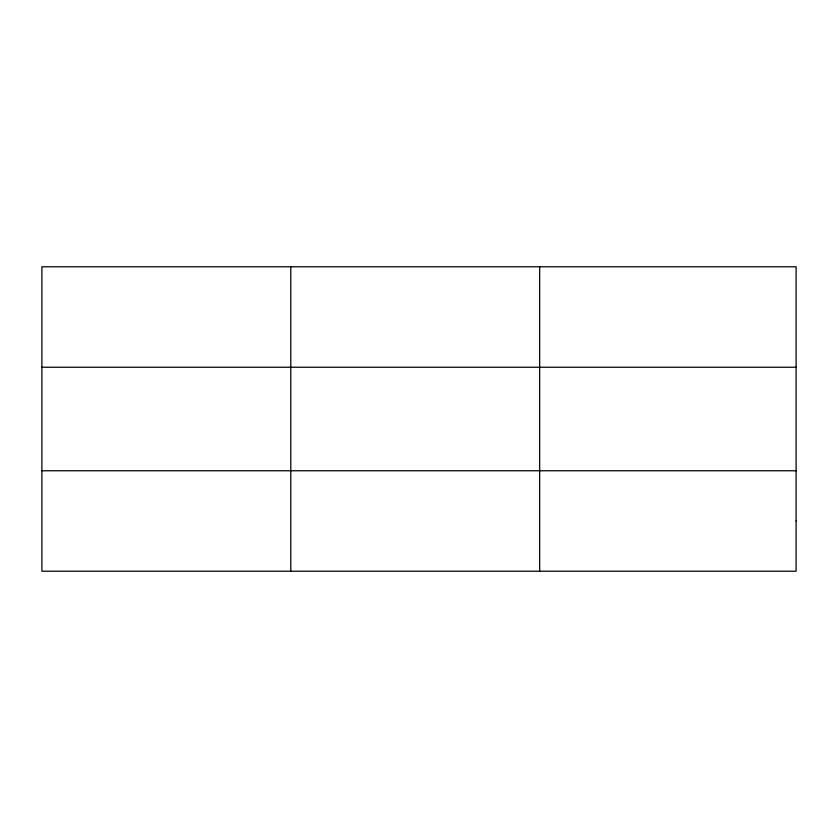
<?xml version="1.0" encoding="UTF-8"?>
<svg xmlns="http://www.w3.org/2000/svg" width="838" height="838" viewBox="0 0 838 838"><rect width="100%" height="100%" fill="white"/><g stroke="black" fill="none" stroke-linecap="round" stroke-linejoin="round"><path stroke-width="1.26" d="M290.786 571.223L290.786 266.777M539.672 571.223L539.672 266.777M41.9 367.243L796.1 367.243M41.9 470.757L796.1 470.757M796.1 520.985L796.1 571.223L41.9 571.223L41.9 266.777L796.1 266.777L796.1 520.985"/></g></svg>
